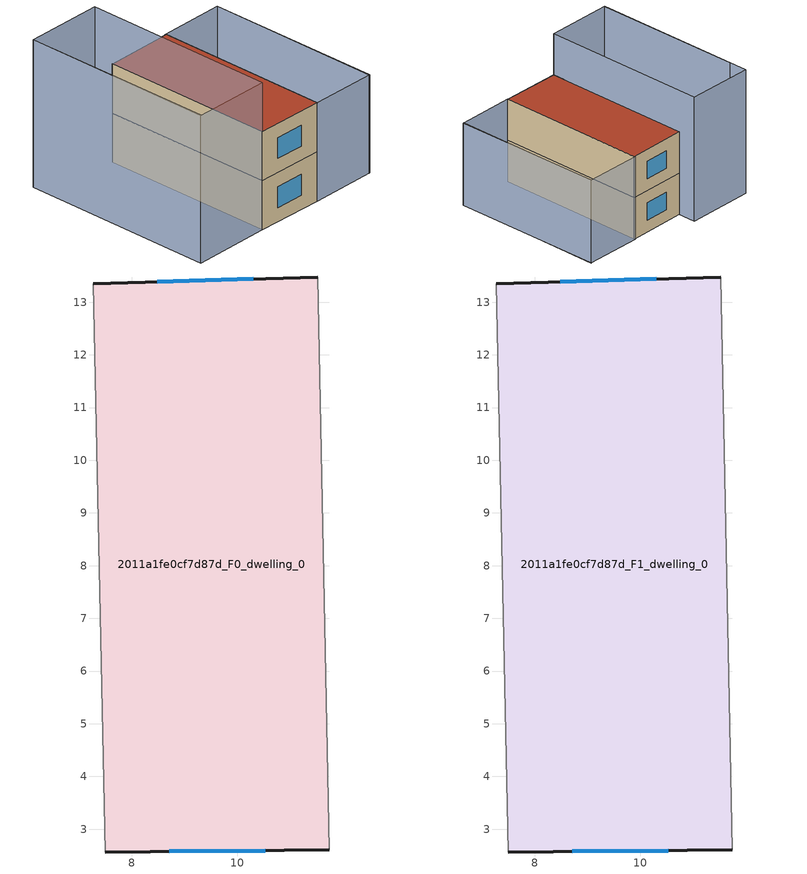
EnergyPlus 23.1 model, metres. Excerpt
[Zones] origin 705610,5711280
2011a1fe0cf7d87d_F0_dwelling_0
 floor ground (EU_floor_Construction): 11.53,13.48 11.75,2.61 7.5,2.57 7.27,13.35 z0
 wall outside (EU_wall_Construction): 11.53,13.48 7.27,13.35 / 7.5,2.57 11.75,2.61 z0:3
 wall adiabatic (EU_wall_Construction): 7.27,13.35 7.5,2.57 / 11.75,2.61 11.53,13.48 z0:3
 window (EU_Window_Construction): 10.31,13.44 8.49,13.39 / 8.72,2.58 10.53,2.59 z0.86:2.14
2011a1fe0cf7d87d_F1_dwelling_0
 floor to 2011a1fe0cf7d87d_F0_dwelling_0 (EU_floor_Construction): 11.53,13.48 11.75,2.61 7.5,2.57 7.27,13.35 z3
 wall outside (EU_wall_Construction): 11.53,13.48 7.27,13.35 / 7.5,2.57 11.75,2.61 z3:6
 wall adiabatic (EU_wall_Construction): 7.27,13.35 7.5,2.57 / 11.75,2.61 11.53,13.48 z3:6
 window (EU_Window_Construction): 10.31,13.44 8.49,13.39 / 8.72,2.58 10.53,2.59 z3.86:5.14
 roof outside (EU_roof_Construction): 11.75,2.61 11.53,13.48 7.27,13.35 7.5,2.57 z6
shading: 2.48,13.2 2.74,2.51 / 7.24,14.64 7.5,2.57 / 7.5,2.57 2.68,2.46 / 2.68,2.46 2.43,14.53 / 2.43,14.53 7.24,14.64 z0:9; 15.82,2.66 15.61,13.63 / 15.62,13.62 15.88,2.68 / 15.88,2.68 11.75,2.58 / 11.75,2.58 11.48,13.52 / 11.48,13.52 15.62,13.62 z0:6
[Building]
EU S2 Campaign: North Axis=0; Terrain=City; Solar Distribution=FullExterior
[Site:Location]
London: Latitude=51.5; Longitude=-0.5; Time Zone=0; Elevation=25
[SizingPeriod:WeatherFileDays]
AnnualSizingPeriod: Begin Month=1; Begin Day of Month=1; End Month=12; End Day of Month=31; Day of Week for Start Day=Monday; Use Weather File Daylight Saving Period=No; Use Weather File Rain and Snow Indicators=No
[MATERIAL]
EU_InternalMass_Material: Roughness=MediumRough; Thickness=0.1; Conductivity=1; Density=1800; Specific Heat=900; Thermal Absorptance=0.9; Solar Absorptance=0.7; Visible Absorptance=0.7
[MATERIAL:NOMASS] Roughness=MediumRough; Thermal Absorptance=0.9; Solar Absorptance=0.7; Visible Absorptance=0.7
Name | Thermal Resistance
EU_wall_NoMass | 3.33993
EU_roof_NoMass | 5.24846
EU_floor_NoMass | 4.08214
[WINDOWMATERIAL:SIMPLEGLAZINGSYSTEM]
EU_Window_SimpleGlazing: UFactor=1.72386; Solar Heat Gain Coefficient=0.72; Visible Transmittance=0.72
[CONSTRUCTION]
EU_wall_Construction: EU_wall_NoMass
EU_roof_Construction: EU_roof_NoMass
EU_floor_Construction: EU_floor_NoMass
EU_Window_Construction: EU_Window_SimpleGlazing
EU_InternalMass_Construction: EU_InternalMass_Material
[ZONE] Type=1; Multiplier=1; Ceiling Height=autocalculate; Floor Area=autocalculate; Part of Total Floor Area=Yes
Name | Volume
2011a1fe0cf7d87d_F0_dwelling_0 | 138.387
2011a1fe0cf7d87d_F1_dwelling_0 | 138.386
[INTERNALMASS] Construction=EU_InternalMass_Construction; Surface Area=46.129
Name | Zone or ZoneList
2011a1fe0cf7d87d_F0_dwelling_0_EU_InternalMass | 2011a1fe0cf7d87d_F0_dwelling_0
2011a1fe0cf7d87d_F1_dwelling_0_EU_InternalMass | 2011a1fe0cf7d87d_F1_dwelling_0
[OTHEREQUIPMENT] Fuel Type=Electricity; Design Level Calculation Method=Watts/Area; Power per Zone Floor Area=1; Fraction Latent=0; Fraction Radiant=0; Fraction Lost=0; Carbon Dioxide Generation Rate=0; EndUse Subcategory=EU_Step8_InternalGains
Name | Zone or ZoneList or Space or SpaceList | Schedule
EU_Step8_InternalGain_2011a1fe0cf7d87d_F0_dwelling_0_f000 | 2011a1fe0cf7d87d_F0_dwelling_0 | EU_Step8_GainSchedule_2011a1fe0cf7d87d_F0_dwelling_0_f000
EU_Step8_InternalGain_2011a1fe0cf7d87d_F1_dwelling_0_f000 | 2011a1fe0cf7d87d_F1_dwelling_0 | EU_Step8_GainSchedule_2011a1fe0cf7d87d_F1_dwelling_0_f000
[ZONEVENTILATION:DESIGNFLOWRATE] Schedule=EU_AlwaysOn; Design Flow Rate Calculation Method=AirChanges/Hour; Air Changes per Hour=0.453648; Ventilation Type=Natural; Fan Pressure Rise=0; Fan Total Efficiency=1; Constant Term Coefficient=1; Temperature Term Coefficient=0; Velocity Term Coefficient=0; Velocity Squared Term Coefficient=0; Minimum Indoor Temperature=-100; Maximum Indoor Temperature=100; Delta Temperature=-100; Minimum Outdoor Temperature=-100; Maximum Outdoor Temperature=100; Maximum Wind Speed=40
Name | Zone or ZoneList or Space or SpaceList
EU_ConstantAir_2011a1fe0cf7d87d_F0_dwelling_0 | 2011a1fe0cf7d87d_F0_dwelling_0
EU_ConstantAir_2011a1fe0cf7d87d_F1_dwelling_0 | 2011a1fe0cf7d87d_F1_dwelling_0
[HVACTEMPLATE:THERMOSTAT] Constant Heating Setpoint=20; Constant Cooling Setpoint=50
EU_HeatOnly_2011a1fe0cf7d87d_F0_dwelling_0; EU_HeatOnly_2011a1fe0cf7d87d_F1_dwelling_0
[HVACTEMPLATE:ZONE:IDEALLOADSAIRSYSTEM] System Availability Schedule=EU_AlwaysOn; Maximum Heating Supply Air Temperature=50; Minimum Cooling Supply Air Temperature=13; Maximum Heating Supply Air Humidity Ratio=0.0156; Minimum Cooling Supply Air Humidity Ratio=0.0077; Heating Limit=NoLimit; Cooling Limit=NoLimit; Heating Availability Schedule=EU_AlwaysOn; Cooling Availability Schedule=EU_CoolingOff; Dehumidification Control Type=ConstantSensibleHeatRatio; Cooling Sensible Heat Ratio=0.7; Dehumidification Setpoint=60; Humidification Control Type=None; Humidification Setpoint=30; Outdoor Air Method=None; Outdoor Air Flow Rate per Person=0.00944; Outdoor Air Flow Rate per Zone Floor Area=0; Outdoor Air Flow Rate per Zone=0; Demand Controlled Ventilation Type=None; Outdoor Air Economizer Type=NoEconomizer; Heat Recovery Type=None; Sensible Heat Recovery Effectiveness=0.7; Latent Heat Recovery Effectiveness=0.65
Name | Template Thermostat
2011a1fe0cf7d87d_F0_dwelling_0 | EU_HeatOnly_2011a1fe0cf7d87d_F0_dwelling_0
2011a1fe0cf7d87d_F1_dwelling_0 | EU_HeatOnly_2011a1fe0cf7d87d_F1_dwelling_0
[SIZING:ZONE] Zone Cooling Design Supply Air Temperature Input Method=SupplyAirTemperature; Zone Cooling Design Supply Air Temperature=13; Zone Heating Design Supply Air Temperature Input Method=SupplyAirTemperature; Zone Heating Design Supply Air Temperature=50; Zone Cooling Design Supply Air Humidity Ratio=0.008; Zone Heating Design Supply Air Humidity Ratio=0.008; Cooling Design Air Flow Method=DesignDay; Cooling Design Air Flow Rate=0; Cooling Minimum Air Flow per Zone Floor Area=0.000762; Cooling Minimum Air Flow=0; Cooling Minimum Air Flow Fraction=0.2; Heating Design Air Flow Method=DesignDay; Heating Design Air Flow Rate=0; Heating Maximum Air Flow per Zone Floor Area=0.002032; Heating Maximum Air Flow=0.141576; Heating Maximum Air Flow Fraction=0.3; Account for Dedicated Outdoor Air System=No; Dedicated Outdoor Air System Control Strategy=NeutralSupplyAir; Dedicated Outdoor Air Low Setpoint Temperature for Design=autosize; Dedicated Outdoor Air High Setpoint Temperature for Design=autosize; Zone Load Sizing Method=Sensible Load Only No Latent Load; Zone Latent Cooling Design Supply Air Humidity Ratio Input Method=HumidityRatioDifference; Zone Cooling Design Supply Air Humidity Ratio Difference=0.005; Zone Latent Heating Design Supply Air Humidity Ratio Input Method=HumidityRatioDifference; Zone Humidification Design Supply Air Humidity Ratio Difference=0.005
2011a1fe0cf7d87d_F0_dwelling_0; 2011a1fe0cf7d87d_F1_dwelling_0
[SCHEDULE:CONSTANT]
Name | Hourly Value
EU_AlwaysOn | 1
EU_CoolingOff | 0
[SCHEDULE:FILE] Column Number=1; Rows to Skip at Top=0; Number of Hours of Data=8760; Column Separator=Comma; Interpolate to Timestep=No; Minutes per Item=60; Adjust Schedule for Daylight Savings=Yes
Name | File
EU_Step8_GainSchedule_2011a1fe0cf7d87d_F0_dwelling_0_f000 | ../../schedules/2011a1fe0cf7d87d/2011a1fe0cf7d87d_F0_dwelling_0_f000_gain.csv
EU_Step8_GainSchedule_2011a1fe0cf7d87d_F1_dwelling_0_f000 | ../../schedules/2011a1fe0cf7d87d/2011a1fe0cf7d87d_F1_dwelling_0_f000_gain.csv
